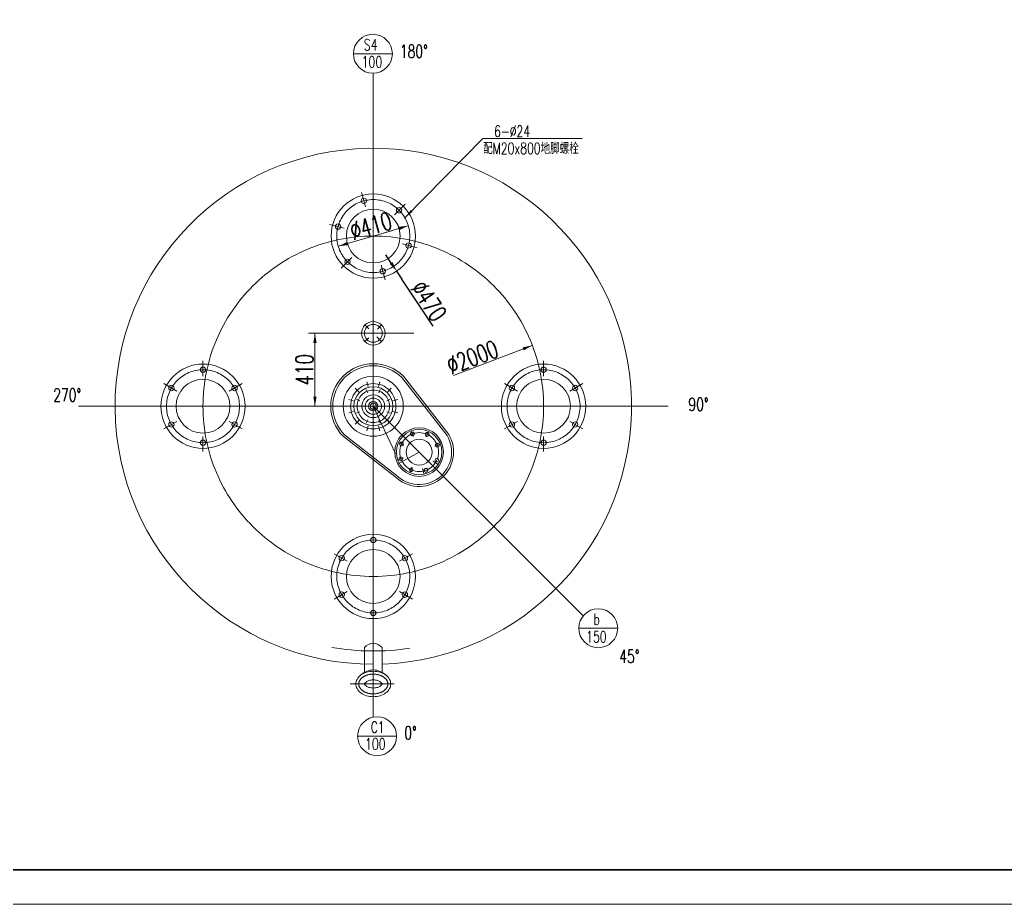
# Model space of a CAD drawing. Header units: millimetres. Extents: x -4 to 1185, y 4 to 845.
# Drawn here: x 647.9 to 934.6, y 4.2 to 261.7 of the extents above; entities that cross this region are included whole.
import ezdxf

# ---------------------------------------------------------------- set-up
doc = ezdxf.new("R2010")
doc.units = ezdxf.units.MM
doc.header["$LTSCALE"] = 20
doc.header["$PDMODE"] = 34
doc.header["$PDSIZE"] = 10
for name, pattern in [('DASHDOT', [1, 0.5, -0.25, 0, -0.25]), ('DASHDOT-M', [25, 20, -2, 1, -2]), ('DASHDOT-S', [13.5, 10, -1.5, 0.5, -1.5])]:
    doc.linetypes.add(name, pattern=pattern)
doc.layers.get('DEFPOINTS').update_dxf_attribs({"lineweight": 18})
for name, color, linetype, lineweight in [('A1', 4, 'Continuous', 18), ('DIM_TEXT', 7, 'Continuous', 18), ('M1', 7, 'Continuous', 18), ('剖面线层', 4, 'Continuous', 18), ('粗实线层', 7, 'Continuous', 35)]:
    doc.layers.add(name, color=color, linetype=linetype, lineweight=lineweight)
doc.styles.add('HZ', font='romand.shx', dxfattribs={"width": 0.7, "bigfont": 'hz.shx'})
doc.styles.add('ROMANS', font='romans.shx', dxfattribs={"width": 0.7, "bigfont": 'gbcbig.shx'})
doc.dimstyles.get("Standard").update_dxf_attribs({"dimtxt": 9, "dimasz": 2.5, "dimexe": 2, "dimexo": 0.5, "dimgap": 0.7, "dimtad": 1, "dimdec": 3, "dimrnd": 1, "dimdsep": 46, "dimtxsty": 'ROMANS', "dimcen": 0.09, "dimdle": 5, "dimadec": 0, "dimazin": 0, "dimtfac": 1, "dimtdec": 3, "dimtmove": 2, "dimatfit": 3, "dimfxl": 0, "dimtolj": 1, "dimarcsym": 0})

# ---------------------------------------------------------------- blocks, each defined once
blk = doc.blocks.new('*X17')
at = {"layer": 'A1', "linetype": 'Continuous', "transparency": 16777216}
blk.add_hatch(color=0, dxfattribs=at).paths.add_polyline_path([(797.05, 166.85), (794.57, 165.4), (794.24, 166.28)], flags=0)
at = {"layer": 'A1', "color": 0, "linetype": 'Continuous', "transparency": 16777216}
blk.add_line((797.05, 166.85), (774.16, 158.09), dxfattribs=at)
at = {"layer": 'A1', "color": 0, "linetype": 'Continuous', "transparency": 16777216, "insert": (779.62, 163.41), "char_height": 5.096, "width": 25.9881, "attachment_point": 5, "rotation": 20.9493, "style": 'HZ'}
blk.add_mtext('%%C2000', dxfattribs=at)
blk = doc.blocks.new('*X18')
at = {"layer": 'A1', "linetype": 'Continuous', "transparency": 16777216}
for points in [[(733.81, 170.37), (734.29, 167.54), (733.34, 167.54)], [(733.81, 149.14), (734.29, 151.97), (733.34, 151.97)]]:
    blk.add_hatch(color=0, dxfattribs=at).paths.add_polyline_path(points, flags=0)
at = {"layer": 'A1', "color": 0, "linetype": 'Continuous', "transparency": 16777216}
for p, q in [((748.89, 170.37), (731.93, 170.37)), ((733.81, 170.37), (733.81, 149.14)), ((737.1, 149.14), (731.93, 149.14))]:
    blk.add_line(p, q, dxfattribs=at)
at = {"layer": 'A1', "color": 0, "linetype": 'Continuous', "transparency": 16777216, "insert": (730.79, 159.76), "char_height": 5.096, "width": 12.2297, "attachment_point": 5, "rotation": 90, "style": 'HZ'}
blk.add_mtext('410', dxfattribs=at)
blk = doc.blocks.new('*X19')
at = {"layer": 'A1', "linetype": 'Continuous'}
blk.add_hatch(color=0, dxfattribs=at).paths.add_polyline_path([(759.98, 203.99), (761.71, 206.26), (762.21, 205.76)], flags=0)
at = {"layer": 'A1', "color": 0, "linetype": 'Continuous'}
for p, q in [((759.98, 203.99), (782.61, 227.06)), ((782.61, 227.06), (785.45, 227.06)), ((785.45, 227.06), (797.65, 227.06)), ((797.65, 227.06), (797.65, 227.06))]:
    blk.add_line(p, q, dxfattribs=at)
blk = doc.blocks.new('*X20')
at = {"layer": 'A1', "linetype": 'Continuous', "transparency": 16777216}
blk.add_hatch(color=0, dxfattribs=at).paths.add_polyline_path([(740.59, 195.72), (743.17, 196.96), (743.44, 196.06)], flags=0)
at = {"layer": 'A1', "color": 0, "linetype": 'Continuous', "transparency": 16777216}
blk.add_line((740.59, 195.72), (756.08, 200.22), dxfattribs=at)
at = {"layer": 'A1', "color": 0, "linetype": 'Continuous', "transparency": 16777216, "insert": (750.1, 201.63), "char_height": 5.096, "width": 19.3637, "attachment_point": 5, "rotation": 16.2054, "style": 'HZ'}
blk.add_mtext('%%C410', dxfattribs=at)
blk = doc.blocks.new('*X35')
at = {"layer": 'DEFPOINTS', "color": 0, "linetype": 'Continuous', "transparency": 16777216}
for p in [(744, 208.91), (757.56, 188.46)]:
    blk.add_point(p, dxfattribs=at)
at = {"layer": 'DIM_TEXT', "color": 0, "linetype": 'Continuous', "lineweight": -2, "transparency": 16777216}
for p, q in [((750.7, 198.68), (750.87, 198.68)), ((750.78, 198.6), (750.78, 198.77)), ((756, 190.82), (754.43, 193.18)), ((757.56, 188.46), (759.13, 186.1)), ((768.16, 172.48), (759.13, 186.1))]:
    blk.add_line(p, q, dxfattribs=at)
at = {"layer": 'DIM_TEXT', "color": 0, "linetype": 'Continuous', "transparency": 16777216}
blk.add_solid([(756.39, 191.08), (755.6, 190.56), (757.56, 188.46)], dxfattribs=at)
at = {"layer": 'DIM_TEXT', "color": 0, "linetype": 'Continuous', "transparency": 16777216, "insert": (766.94, 179.78), "char_height": 5.096, "attachment_point": 5, "rotation": 303.5518, "style": 'HZ'}
blk.add_mtext('\\A1;%%C470', dxfattribs=at)

msp = doc.modelspace()

# ---------------------------------------------------------------- hatches: boundary and pattern name
at = {"layer": 'DIM_TEXT', "linetype": 'Continuous'}
msp.add_hatch(color=256, dxfattribs=at).paths.add_polyline_path([(758.1425, 201.3499), (758.41, 200.4449), (760.9912, 201.6997)], flags=0)

# ---------------------------------------------------------------- linework, layer by layer
at = {"layer": 'A1', "color": 1, "linetype": 'DASHDOT-M'}
for p, q in [((750.7812, 63.6229), (750.7812, 246.0857)), ((750.7812, 211.0803), (750.7812, 220.9598)), ((750.7812, 211.0803), (750.7812, 220.9598)), ((748.3624, 172.7919), (749.4761, 171.6782)), ((753.2, 172.7919), (752.0156, 171.6075)), ((762.5653, 170.3731), (739.9262, 170.3731)), ((751.8284, 169.3259), (753.2, 167.9543)), ((749.5005, 169.0924), (748.3624, 167.9543)), ((749.2463, 154.8692), (748.8661, 156.2884)), ((750.7812, 58.6399), (750.7812, 156.7313)), ((752.3161, 154.8692), (752.6964, 156.2884)), ((746.5879, 153.3343), (745.5489, 154.3732)), ((749.1617, 153.0509), (748.756, 154.0304)), ((752.4008, 153.0509), (752.8065, 154.0304)), ((754.9746, 153.3343), (756.0135, 154.3732)), ((836.4906, 149.141), (665.0166, 149.141)), ((665.0718, 149.141), (836.5458, 149.141)), ((745.053, 150.6759), (743.6338, 151.0561)), ((746.8713, 150.7605), (745.8918, 151.1662)), ((750.7812, 149.141), (811.8296, 88.0926)), ((750.7812, 149.141), (757.1992, 135.3777)), ((754.6911, 150.7605), (755.6706, 151.1662)), ((756.5094, 150.6759), (757.9286, 151.0561)), ((812.7205, 149.141), (822.6, 149.141)), ((745.053, 147.6061), (743.6338, 147.2258)), ((746.8713, 147.5214), (745.8918, 147.1157)), ((754.6911, 147.5214), (755.6706, 147.1157)), ((756.5094, 147.6061), (757.9286, 147.2258)), ((746.5879, 144.9476), (745.5489, 143.9087)), ((749.1617, 145.2311), (748.756, 144.2516)), ((749.2463, 143.4128), (748.8661, 141.9936)), ((752.3161, 143.4128), (752.6964, 141.9936)), ((752.4008, 145.2311), (752.8065, 144.2516)), ((754.9746, 144.9476), (756.0135, 143.9087)), ((762.417, 140.3509), (761.8743, 141.7971)), ((766.1387, 140.2254), (766.7775, 141.6319)), ((759.6968, 137.808), (758.2903, 138.4468)), ((768.6816, 137.5052), (770.1278, 138.0479)), ((759.5713, 134.0863), (758.1251, 133.5436)), ((768.2101, 133.1509), (769.5066, 132.3111)), ((762.1142, 131.366), (761.4754, 129.9596)), ((765.1438, 131.038), (765.4668, 129.5274)), ((756.851, 68.2893), (744.0237, 68.2893))]:
    msp.add_line(p, q, dxfattribs=at)
at = {"layer": 'A1', "color": 1, "linetype": 'DASHDOT'}
for p, q in [((748.5059, 207.1743), (747.3718, 211.4068)), ((756.9976, 204.899), (760.0959, 207.9974)), ((742.2895, 200.958), (738.0571, 202.0921)), ((759.2729, 196.4073), (763.5053, 195.2732)), ((744.5649, 192.4663), (741.4665, 189.3679)), ((753.0566, 190.191), (754.1906, 185.9585)), ((701.2395, 157.9322), (701.2395, 162.314)), ((800.3229, 157.9322), (800.3229, 162.314)), ((693.6261, 153.5366), (689.8314, 155.7275)), ((708.853, 153.5366), (712.6477, 155.7275)), ((792.7094, 153.5366), (788.9147, 155.7275)), ((807.9363, 153.5366), (811.731, 155.7275)), ((693.6261, 144.7454), (689.8314, 142.5545)), ((708.853, 144.7454), (712.6477, 142.5545)), ((792.7094, 144.7454), (788.9147, 142.5545)), ((807.9363, 144.7454), (811.731, 142.5545)), ((701.2395, 140.3497), (701.2395, 135.968)), ((800.3229, 140.3497), (800.3229, 135.968)), ((750.7812, 108.3906), (750.7812, 112.7723)), ((743.1678, 103.9949), (739.3731, 106.1858)), ((758.3947, 103.9949), (762.1894, 106.1858)), ((743.1678, 95.2037), (739.3731, 93.0128)), ((758.3947, 95.2037), (762.1894, 93.0128)), ((750.7812, 90.8081), (750.7812, 86.4263))]:
    msp.add_line(p, q, dxfattribs=at)
at = {"layer": 'A1', "color": 4, "linetype": 'Continuous'}
for p, q in [((772.7228, 140.9101), (759.5223, 157.8821)), ((772.2362, 140.6206), (759.122, 157.4818)), ((757.4538, 129.1231), (742.4404, 140.8002)), ((757.0535, 128.7228), (742.0401, 140.3999)), ((748.2334, 78.8842), (748.2334, 71.4958)), ((753.3291, 78.8842), (753.3291, 71.4958))]:
    msp.add_line(p, q, dxfattribs=at)
at = {"layer": 'A1', "color": 7, "linetype": 'Continuous'}
msp.add_line((762.9307, 149.141), (737.135, 149.141), dxfattribs=at)
at = {"layer": 'A1', "color": 1, "linetype": 'DASHDOT-S'}
msp.add_line((764.1265, 135.7957), (757.7792, 132.2673), dxfattribs=at)
at = {"layer": 'A1', "color": 4, "linetype": 'Continuous'}
for points in [[(755.8533, 68.2893, -0.12982584), (755.4965, 66.9381, -0.10643301), (754.3677, 65.673, -0.08440053), (752.7856, 64.8855, -0.07349243), (750.7812, 64.5892, -0.07349243), (748.7768, 64.8855, -0.08440053), (747.1947, 65.673, -0.10643301), (746.066, 66.9381, -0.12982584), (745.7091, 68.2893, -0.12982584), (746.066, 69.6405, -0.10643301), (747.1947, 70.9057, -0.08440053), (748.7768, 71.6932, -0.07349243), (750.7812, 71.9894, -0.07349243), (752.7856, 71.6932, -0.08440053), (754.3677, 70.9057, -0.10643301), (755.4965, 69.6405, -0.12982584)], [(753.3291, 68.2893, -0.12982584), (753.3014, 68.1845, -0.10643301), (752.8801, 67.7123, -0.08440053), (752.0555, 67.3018, -0.07349243), (750.7812, 67.1135, -0.07349243), (749.507, 67.3018, -0.08440053), (748.6823, 67.7123, -0.10643301), (748.261, 68.1845, -0.12982584), (748.2334, 68.2893, -0.12982584), (748.261, 68.3941, -0.10643301), (748.6823, 68.8664, -0.08440053), (749.507, 69.2768, -0.07349243), (750.7812, 69.4651, -0.07349243), (752.0555, 69.2768, -0.08440053), (752.8801, 68.8664, -0.10643301), (753.3014, 68.3941, -0.12982584)]]:
    msp.add_lwpolyline(points, format="xyb", close=True, dxfattribs=at)
at = {"layer": 'A1', "color": 1, "linetype": 'DASHDOT-M'}
msp.add_lwpolyline([(755.0276, 68.2893, -0.12982584), (754.7785, 67.3458, -0.10643301), (753.8811, 66.34, -0.08440053), (752.5468, 65.6759, -0.07349243), (750.7812, 65.4149, -0.07349243), (749.0157, 65.6759, -0.08440053), (747.6813, 66.34, -0.10643301), (746.784, 67.3458, -0.12982584), (746.5348, 68.2893, -0.12982584), (746.784, 69.2328, -0.10643301), (747.6813, 70.2386, -0.08440053), (749.0157, 70.9028, -0.07349243), (750.7812, 71.1637, -0.07349243), (752.5468, 70.9028, -0.08440053), (753.8811, 70.2386, -0.10643301), (754.7785, 69.2328, -0.12982584)], format="xyb", close=True, dxfattribs=at)
at = {"layer": 'A1', "color": 4, "linetype": 'Continuous'}
for centre, radius in [((750.7812, 198.6826), 12.2675), ((748.0336, 208.937), 0.7785), ((750.7812, 198.6826), 7.8323), ((758.2879, 206.1893), 0.7785), ((740.5269, 201.4303), 0.7785), ((761.0356, 195.935), 0.7785), ((743.2745, 191.176), 0.7785), ((753.5289, 188.4283), 0.7785), ((750.7812, 170.3731), 3.4207), ((701.2395, 149.141), 12.2675), ((800.3229, 149.141), 12.2675), ((701.2395, 159.7571), 0.7785), ((750.7812, 149.141), 8.7288), ((800.3229, 159.7571), 0.7785), ((692.0458, 154.449), 0.7785), ((701.2395, 149.141), 7.8323), ((710.4333, 154.449), 0.7785), ((791.1291, 154.449), 0.7785), ((800.3229, 149.141), 7.8323), ((809.5167, 154.449), 0.7785), ((750.7812, 149.141), 5.6675), ((750.7812, 149.141), 3.3028), ((750.7812, 149.141), 1.356), ((750.7812, 149.141), 0.9201), ((692.0458, 143.8329), 0.7785), ((710.4333, 143.8329), 0.7785), ((791.1291, 143.8329), 0.7785), ((809.5167, 143.8329), 0.7785), ((764.1265, 135.7957), 7.0774), ((764.1265, 135.7957), 6.6056), ((762.1371, 141.0967), 0.5426), ((766.4681, 140.9507), 0.5426), ((701.2395, 138.5249), 0.7785), ((758.9715, 138.1374), 0.5426), ((764.1265, 135.7957), 3.7746), ((769.4274, 137.7851), 0.5426), ((800.3229, 138.5249), 0.7785), ((758.8255, 133.8064), 0.5426), ((769.2814, 133.4541), 0.5426), ((761.7848, 130.6408), 0.5426), ((766.1158, 130.4948), 0.5426), ((750.7812, 99.5993), 12.2675), ((750.7812, 110.2154), 0.7785), ((750.7812, 99.5993), 7.8323), ((741.5874, 104.9074), 0.7785), ((759.975, 104.9074), 0.7785), ((741.5874, 94.2913), 0.7785), ((759.975, 94.2913), 0.7785), ((750.7812, 88.9832), 0.7785)]:
    msp.add_circle(centre, radius, dxfattribs=at)
at = {"layer": 'A1', "color": 1, "linetype": 'DASHDOT-S'}
for centre, radius in [((750.7812, 198.6826), 10.6161), ((701.2395, 149.141), 10.6161), ((800.3229, 149.141), 10.6161), ((750.7812, 149.141), 2.3591), ((750.7812, 99.5993), 10.6161)]:
    msp.add_circle(centre, radius, dxfattribs=at)
at = {"layer": 'A1', "color": 1, "linetype": 'DASHDOT-M'}
for centre, radius in [((750.7812, 149.141), 49.5417), ((750.7812, 170.3731), 2.595), ((750.7812, 149.141), 6.6056), ((750.7812, 149.141), 4.7183), ((764.1265, 135.7957), 5.6619)]:
    msp.add_circle(centre, radius, dxfattribs=at)
at = {"layer": 'A1', "color": 4, "linetype": 'Continuous'}
for centre, radius, start, end in [((750.7812, 149.141), 75.1146, 271.943823, 270), ((750.7812, 149.141), 12.3618, 45, 225), ((750.7812, 149.141), 11.7956, 45, 225), ((764.1265, 135.7957), 10.0027, 225, 30.749967), ((764.1265, 135.7957), 9.4365, 225, 30.749967), ((750.7812, 76.9782), 3.1819, 36.799045, 143.200955), ((750.7812, 67.1706), 5.1969, 44.599867, 135.400133)]:
    msp.add_arc(centre, radius, start, end, dxfattribs=at)
at = {"layer": 'A1', "color": 1, "linetype": 'DASHDOT-M'}
msp.add_arc((750.7812, 149.141), 71.2456, 260.269287, 278.560655, dxfattribs=at)
at = {"layer": 'DIM_TEXT', "linetype": 'Continuous'}
for p, q in [((782.6149, 227.0592), (811.5052, 227.0592)), ((760.8554, 201.6596), (750.7812, 198.6826)), ((750.7812, 198.6826), (750.6397, 198.6826))]:
    msp.add_line(p, q, dxfattribs=at)
at = {"layer": 'M1', "color": 7, "linetype": 'Continuous'}
for p, q in [((756.3316, 251.7465), (745.0077, 251.7465)), ((821.8807, 84.5161), (810.5569, 84.5161)), ((757.5557, 53.0884), (746.2319, 53.0884))]:
    msp.add_line(p, q, dxfattribs=at)
for centre in [(750.6696, 251.7465), (816.2188, 84.5161), (751.8938, 53.0884)]:
    msp.add_circle(centre, 5.6619, dxfattribs=at)
at = {"layer": '剖面线层'}
msp.add_lwpolyline([(-4.1548, 4.1548), (-4.1548, 845.1548), (1184.8452, 845.1548), (1184.8452, 4.1548)], close=True, dxfattribs=at)
at = {"layer": '粗实线层'}
msp.add_lwpolyline([(20.8452, 14.1548), (20.8452, 835.1548), (1174.8452, 835.1548), (1174.8452, 14.1548)], close=True, dxfattribs=at)

# ---------------------------------------------------------------- block references
at = {"layer": 'A1', "color": 7, "linetype": 'Continuous'}
msp.add_blockref('*X19', (0, 0), dxfattribs=at)

# ---------------------------------------------------------------- texts
at = {"layer": 'A1', "color": 7, "linetype": 'Continuous', "style": 'HZ'}
for s, insert, char_height, width, attachment_point in [('6-%%C24', (785.9177, 229.1824), 3.30278, 32.367222, 4), ('配M20x800地脚螺栓', (782.7268, 222.5467), 3.302778, 34.390174, 7)]:
    msp.add_mtext(s, dxfattribs=dict(at, insert=insert, char_height=char_height, width=width, attachment_point=attachment_point))
at = {"layer": 'M1', "color": 7, "linetype": 'Continuous', "attachment_point": 7, "style": 'HZ'}
for s, insert, char_height, width in [('S4', (748.032, 252.7161), 3.30278, 4.211042), ('180%%D', (758.496, 250.5474), 3.7746, 8.775952), ('100', (747.4078, 247.7053), 3.30278, 5.945), ('270%%D', (657.6581, 150.4928), 3.7746, 9.625238), ('90%%D', (842.4398, 147.7813), 3.7746, 6.794286), ('b', (814.7984, 85.4857), 3.3028, 1.48625), ('150', (812.7201, 80.3669), 3.30278, 5.697292), ('45%%D', (822.3232, 74.4359), 3.7746, 6.511191), ('C1', (750.0447, 54.0581), 3.30278, 3.467917), ('0%%D', (759.7859, 52.1785), 3.7746, 3.963333), ('100', (748.4109, 49.1752), 3.30278, 5.945)]:
    msp.add_mtext(s, dxfattribs=dict(at, insert=insert, char_height=char_height, width=width))

# ---------------------------------------------------------------- dimensions: what is measured, and where the dimension line sits
at = {"layer": 'A1', "color": 7, "linetype": 'Continuous'}
for p1, p2, text, picture, middle in [((760.9755, 201.6454), (740.5869, 195.7199), '%%C410', '*X20', (750.9473, 198.7309)), ((704.5144, 131.4277), (797.048, 166.8542), '%%C2000', '*X17', (780.6951, 160.5935))]:
    dim = msp.add_diameter_dim_2p(p1=p1, p2=p2, text=text, dimstyle='Standard', override={"dimscale": 0.943651, "dimtxt": 5.4, "dimasz": 3, "dimexo": 2, "dimgap": 0.5, "dimpost": '%%C<>', "dimtxsty": 'HZ', "dimsah": 1, "dimtofl": 0, "dimtmove": 0}, dxfattribs=at)
    dim.commit()
    dim.dimension.update_dxf_attribs({"geometry": picture, "text_midpoint": middle, "dimtype": 163})
dim = msp.add_linear_dim(base=(733.8138, 149.141), p1=(750.7812, 170.3731), p2=(738.9856, 149.141), angle=270, text='410', dimstyle='Standard', override={"dimscale": 0.943651, "dimtxt": 5.4, "dimasz": 3, "dimexo": 2, "dimgap": 0.5, "dimtxsty": 'HZ', "dimsah": 1, "dimtofl": 0, "dimtmove": 0}, dxfattribs=at)
dim.commit()
dim.dimension.update_dxf_attribs({"geometry": '*X18', "text_midpoint": (733.8138, 159.7571)})
at = {"layer": 'DIM_TEXT', "linetype": 'Continuous'}
dim = msp.add_diameter_dim_2p(p1=(744.0011, 208.9062), p2=(757.5613, 188.4591), text='%%C470', dimstyle='Standard', override={"dimscale": 0.943651, "dimtxt": 5.4, "dimasz": 3, "dimgap": 0.5, "dimpost": '%%C<>', "dimtxsty": 'HZ', "dimsah": 1, "dimtofl": 0, "dimtmove": 0}, dxfattribs=at)
dim.commit()
dim.dimension.update_dxf_attribs({"geometry": '*X35', "text_midpoint": (764.4249, 178.1097)})

doc.saveas('drawing.dxf')
